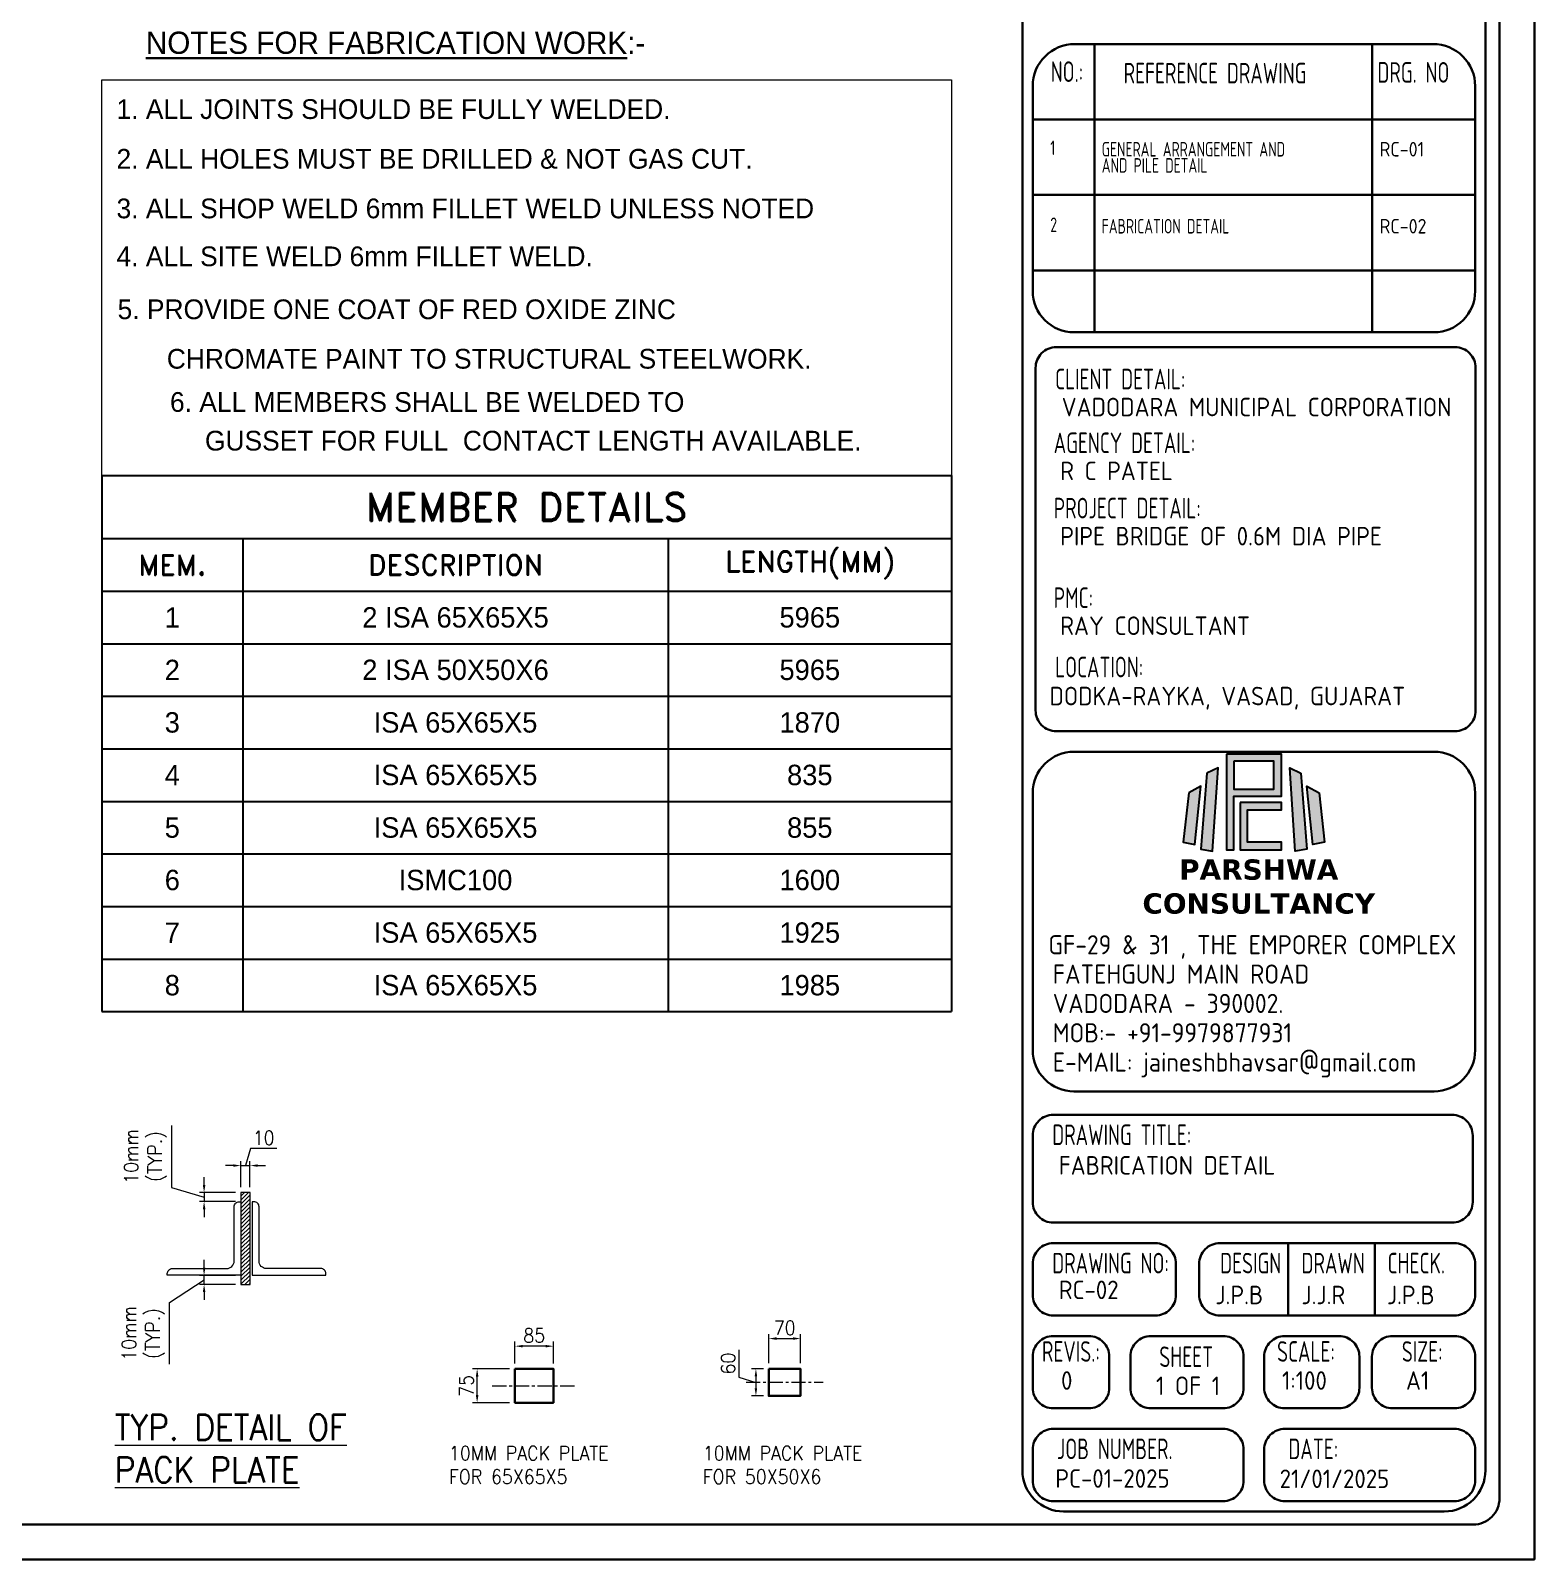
# Model space of a CAD drawing. Header units: millimetres. Extents: x 0 to 1124626, y -157535 to 82123.
# Drawn here: x 495432 to 508706, y 4628 to 18121 of the extents above; entities that cross this region are included whole.
import ezdxf
from ezdxf.enums import TextEntityAlignment as Align

# ---------------------------------------------------------------- set-up
doc = ezdxf.new("R2010")
doc.units = ezdxf.units.MM
doc.header["$MEASUREMENT"] = 0
doc.linetypes.add('CENTER', pattern=[2, 1.25, -0.25, 0.25, -0.25])
for name, color, linetype, lineweight in [('CN', 253, 'Continuous', 15), ('Dim', 6, 'Continuous', 13), ('L4', 4, 'Continuous', 30), ('PLATE', 190, 'Continuous', 20), ('rSHEET', 2, 'Continuous', 30), ('structure', 183, 'Continuous', 15), ('Text', 7, 'Continuous', 15), ('text-2', 73, 'Continuous', 13), ('TEXT-3', 4, 'Continuous', 30), ('TITLE TEXT', 50, 'Continuous', 18)]:
    doc.layers.add(name, color=color, linetype=linetype, lineweight=lineweight)
doc.styles.add('ROMAND', font='romand.shx')
doc.styles.add('SOFT1', font='soft1.shx')
doc.styles.add('style1', font='romans.shx', dxfattribs={"width": 0.9, "height": 300})
doc.styles.add('TEXT3', font='geniso.shx')
doc.styles.add('TEXT3 0.75NA', font='geniso.shx', dxfattribs={"width": 0.75})
doc.dimstyles.new('4.0 DIM-1', dxfattribs={"dimscale": 40, "dimtxt": 125, "dimasz": 3, "dimexe": 1, "dimexo": 1.2, "dimgap": 0.8, "dimtad": 1, "dimdec": 0, "dimlfac": 0.25, "dimzin": 1, "dimdsep": 46, "dimtxsty": 'style1', "dimcen": 2, "dimclrd": 8, "dimclre": 8, "dimclrt": 7, "dimadec": 0, "dimazin": 0, "dimtfac": 1, "dimtdec": 0, "dimtofl": 0, "dimtmove": 1, "dimatfit": 3, "dimfxl": 1, "dimtolj": 1, "dimtzin": 0, "dimlwd": 9, "dimlwe": 9, "dimarcsym": 1})

# ---------------------------------------------------------------- blocks, each defined once
blk = doc.blocks.new('Q')
at = {"linetype": 'Continuous', "ltscale": 0.5, "transparency": 33554687}
h = blk.add_hatch(color=152, dxfattribs=at)
h.dxf.hatch_style = 1
h.paths.add_polyline_path([(9.79, 19.18), (9.79, 9.76), (10.5, 9.76), (10.5, 15.05), (15.19, 15.05), (15.19, 19.18)])
h.paths.add_polyline_path([(10.5, 18.5), (10.5, 15.72), (14.45, 15.72), (14.45, 18.5)], flags=16)
h = blk.add_hatch(color=10, dxfattribs=at)
h.dxf.hatch_style = 1
h.paths.add_polyline_path([(7.87, 17.31), (7.27, 9.83), (8.41, 9.62), (8.96, 17.82)])
h.paths.add_polyline_path([(17.1, 17.31), (17.7, 9.83), (16.56, 9.62), (16.01, 17.82)])
h = blk.add_hatch(color=152, dxfattribs=at)
h.dxf.hatch_style = 1
h.paths.add_polyline_path([(6.07, 15.37), (5.53, 10.52), (6.67, 10.29), (7.27, 16.02)])
h.paths.add_polyline_path([(18.9, 15.37), (19.44, 10.52), (18.3, 10.29), (17.7, 16.02)])
h = blk.add_hatch(color=152, dxfattribs=at)
h.dxf.hatch_style = 1
h.paths.add_polyline_path([(11.15, 14.43), (11.15, 9.76), (15.19, 9.76), (15.19, 10.52), (11.87, 10.52), (11.87, 13.69), (15.19, 13.69), (15.19, 14.43)])
at = {"color": 152, "linetype": 'Continuous'}
for points in [[(9.79, 19.18), (9.79, 9.76), (10.5, 9.76), (10.5, 15.05), (15.19, 15.05), (15.19, 19.18), (9.79, 19.18)], [(10.5, 18.5), (10.5, 15.72), (14.45, 15.72), (14.45, 18.5), (10.5, 18.5)], [(6.07, 15.37), (5.53, 10.52), (6.67, 10.29), (7.27, 16.02), (6.07, 15.37)], [(18.9, 15.37), (19.44, 10.52), (18.3, 10.29), (17.7, 16.02), (18.9, 15.37)], [(11.15, 14.43), (11.15, 9.76), (15.19, 9.76), (15.19, 10.52), (11.87, 10.52), (11.87, 13.69), (15.19, 13.69), (15.19, 14.43), (11.15, 14.43)]]:
    blk.add_lwpolyline(points, dxfattribs=at)
at = {"color": 10, "linetype": 'Continuous'}
for points in [[(7.87, 17.31), (7.27, 9.83), (8.41, 9.62), (8.96, 17.82), (7.87, 17.31)], [(17.1, 17.31), (17.7, 9.83), (16.56, 9.62), (16.01, 17.82), (17.1, 17.31)]]:
    blk.add_lwpolyline(points, dxfattribs=at)
at = {"linetype": 'Continuous', "insert": (1.32, 8.82), "char_height": 2, "attachment_point": 1}
blk.add_mtext_dynamic_manual_height_columns('\\pxqc;{\\fVerdana|b1|i0|c0|p34;\\C152;PARSHWA\\PCONSULTANCY }', width=23.282, gutter_width=1, heights=[6.3], dxfattribs=at)
blk = doc.blocks.new('*T1071')
at = {"layer": 'Dim', "color": 0, "linetype": 'ByBlock', "lineweight": -2, "ltscale": 20, "transparency": 16777216}
for p, q in [((0, 0), (7500, 0)), ((0, 0), (0, -4731)), ((7500, 0), (7500, -4731)), ((0, -557), (7500, -557)), ((1246, -557), (1246, -4731)), ((5000, -557), (5000, -4731)), ((0, -1021), (7500, -1021)), ((0, -1485), (7500, -1485)), ((0, -1948), (7500, -1948)), ((0, -2412), (7500, -2412)), ((0, -2876), (7500, -2876)), ((0, -3340), (7500, -3340)), ((0, -3803), (7500, -3803)), ((0, -4267), (7500, -4267)), ((0, -4731), (7500, -4731))]:
    blk.add_line(p, q, dxfattribs=at)
at = {"layer": 'Dim', "color": 0, "ltscale": 20, "transparency": 16777216, "attachment_point": 5, "style": 'ROMAND'}
for s, insert, char_height, width in [('MEMBER DETAILS', (3750, -279), 250, 7380), ('LENGTH(MM)', (6250, -789), 180, 2380), ('MEM.', (623, -789), 180, 1125.93), ('DESCRIPTION', (3123, -789), 180, 3634.07)]:
    blk.add_mtext(s, dxfattribs=dict(at, insert=insert, char_height=char_height, width=width))
at = {"layer": 'Dim', "color": 0, "ltscale": 20, "transparency": 16777216, "char_height": 180, "attachment_point": 5}
for s, insert, width in [('1', (623, -1253), 1125.93), ('2 ISA 65X65X5', (3123, -1253), 3634.07), ('5965', (6250, -1253), 2380), ('2', (623, -1716), 1125.93), ('2 ISA 50X50X6', (3123, -1716), 3634.07), ('5965', (6250, -1716), 2380), ('3', (623, -2180), 1125.93), ('ISA 65X65X5', (3123, -2180), 3634.07), ('1870', (6250, -2180), 2380), ('4', (623, -2644), 1125.93), ('ISA 65X65X5', (3123, -2644), 3634.07), ('835', (6250, -2644), 2380), ('5', (623, -3108), 1125.93), ('ISA 65X65X5', (3123, -3108), 3634.07), ('855', (6250, -3108), 2380), ('6', (623, -3571), 1125.93), ('ISMC100', (3123, -3571), 3634.07), ('1600', (6250, -3571), 2380), ('7', (623, -4035), 1125.93), ('ISA 65X65X5', (3123, -4035), 3634.07), ('1925', (6250, -4035), 2380), ('8', (623, -4499), 1125.93), ('ISA 65X65X5', (3123, -4499), 3634.07), ('1985', (6250, -4499), 2380)]:
    blk.add_mtext(s, dxfattribs=dict(at, insert=insert, width=width))
blk = doc.blocks.new('*D1072')
at = {"layer": 'DEFPOINTS', "color": 0, "ltscale": 20, "transparency": 16777216}
for p in [(497288, 7866), (496963, 7786), (497288, 7786)]:
    blk.add_point(p, dxfattribs=at)
at = {"layer": 'Dim', "color": 8, "lineweight": 9, "ltscale": 20, "transparency": 16777216}
for p, q in [((496676, 8458), (496676, 7912)), ((496963, 7934), (496963, 8002)), ((496676, 7912), (496963, 7826)), ((497240, 7866), (496923, 7866)), ((496963, 7866), (496963, 7786)), ((497240, 7786), (496923, 7786)), ((496963, 7718), (496963, 7650))]:
    blk.add_line(p, q, dxfattribs=at)
at = {"layer": 'Dim', "color": 8, "ltscale": 20, "transparency": 16777216}
for points in [[(496952, 7934), (496975, 7934), (496963, 7866)], [(496975, 7718), (496952, 7718), (496963, 7786)]]:
    blk.add_solid(points, dxfattribs=at)
at = {"layer": 'Dim', "color": 7, "ltscale": 20, "transparency": 16777216, "insert": (496445, 8185), "char_height": 125, "attachment_point": 5, "rotation": 90, "style": 'style1'}
blk.add_mtext('\\A1;10mm\\P(TYP.)', dxfattribs=at)
blk = doc.blocks.new('*D1073')
at = {"layer": 'DEFPOINTS', "color": 0, "ltscale": 20, "transparency": 16777216}
for p in [(496963, 7135), (497288, 7135), (497288, 7055)]:
    blk.add_point(p, dxfattribs=at)
at = {"layer": 'Dim', "color": 8, "lineweight": 9, "ltscale": 20, "transparency": 16777216}
for p, q in [((496963, 7203), (496963, 7271)), ((496658, 6896), (496963, 7095)), ((497240, 7135), (496923, 7135)), ((497240, 7055), (496923, 7055)), ((496963, 7055), (496963, 7135)), ((496658, 6350), (496658, 6896)), ((496963, 6987), (496963, 6919))]:
    blk.add_line(p, q, dxfattribs=at)
at = {"layer": 'Dim', "color": 8, "ltscale": 20, "transparency": 16777216}
for points in [[(496952, 7203), (496975, 7203), (496963, 7135)], [(496975, 6987), (496952, 6987), (496963, 7055)]]:
    blk.add_solid(points, dxfattribs=at)
at = {"layer": 'Dim', "color": 7, "ltscale": 20, "transparency": 16777216, "insert": (496426, 6623), "char_height": 125, "attachment_point": 5, "rotation": 90, "style": 'style1'}
blk.add_mtext('\\A1;10mm \\P(TYP.)', dxfattribs=at)
blk = doc.blocks.new('*D1074')
at = {"layer": 'DEFPOINTS', "color": 0, "ltscale": 20, "transparency": 16777216}
for p in [(497368, 8104), (497288, 7866), (497368, 7866)]:
    blk.add_point(p, dxfattribs=at)
at = {"layer": 'Dim', "color": 8, "lineweight": 9, "ltscale": 20, "transparency": 16777216}
for p, q in [((497374, 8254), (497328, 8104)), ((497604, 8254), (497374, 8254)), ((497220, 8104), (497152, 8104)), ((497288, 7914), (497288, 8144)), ((497288, 8104), (497368, 8104)), ((497368, 7914), (497368, 8144)), ((497436, 8104), (497504, 8104))]:
    blk.add_line(p, q, dxfattribs=at)
at = {"layer": 'Dim', "color": 8, "ltscale": 20, "transparency": 16777216}
for points in [[(497220, 8093), (497220, 8115), (497288, 8104)], [(497436, 8115), (497436, 8093), (497368, 8104)]]:
    blk.add_solid(points, dxfattribs=at)
at = {"layer": 'Dim', "color": 7, "ltscale": 20, "transparency": 16777216, "insert": (497489, 8349), "char_height": 125, "attachment_point": 5, "style": 'style1'}
blk.add_mtext('\\A1;10', dxfattribs=at)
blk = doc.blocks.new('*D1075')
at = {"layer": 'DEFPOINTS', "color": 0, "ltscale": 20, "transparency": 16777216}
for p in [(499707, 6510), (499707, 6310), (500047, 6310)]:
    blk.add_point(p, dxfattribs=at)
at = {"layer": 'Dim', "color": 8, "lineweight": 9, "ltscale": 20, "transparency": 16777216}
for p, q in [((499707, 6358), (499707, 6550)), ((499979, 6510), (499775, 6510)), ((500047, 6358), (500047, 6550))]:
    blk.add_line(p, q, dxfattribs=at)
at = {"layer": 'Dim', "color": 8, "ltscale": 20, "transparency": 16777216}
for points in [[(499775, 6521), (499775, 6499), (499707, 6510)], [(499979, 6499), (499979, 6521), (500047, 6510)]]:
    blk.add_solid(points, dxfattribs=at)
at = {"layer": 'Dim', "color": 7, "ltscale": 20, "transparency": 16777216, "insert": (499877, 6604), "char_height": 125, "attachment_point": 5, "style": 'style1'}
blk.add_mtext('\\A1;85', dxfattribs=at)
blk = doc.blocks.new('*D1076')
at = {"layer": 'DEFPOINTS', "color": 0, "ltscale": 20, "transparency": 16777216}
for p in [(499373, 6310), (499707, 6310), (499707, 6011)]:
    blk.add_point(p, dxfattribs=at)
at = {"layer": 'Dim', "color": 8, "lineweight": 9, "ltscale": 20, "transparency": 16777216}
for p, q in [((499659, 6310), (499333, 6310)), ((499373, 6079), (499373, 6242)), ((499659, 6011), (499333, 6011))]:
    blk.add_line(p, q, dxfattribs=at)
at = {"layer": 'Dim', "color": 8, "ltscale": 20, "transparency": 16777216}
for points in [[(499385, 6242), (499362, 6242), (499373, 6310)], [(499362, 6079), (499385, 6079), (499373, 6011)]]:
    blk.add_solid(points, dxfattribs=at)
at = {"layer": 'Dim', "color": 7, "ltscale": 20, "transparency": 16777216, "insert": (499279, 6160), "char_height": 125, "attachment_point": 5, "rotation": 90, "style": 'style1'}
blk.add_mtext('\\A1;75', dxfattribs=at)
blk = doc.blocks.new('*D1093')
at = {"layer": 'DEFPOINTS', "color": 0, "ltscale": 20, "transparency": 16777216}
for p in [(502228, 6577), (501948, 6311), (502228, 6311)]:
    blk.add_point(p, dxfattribs=at)
at = {"layer": 'Dim', "color": 8, "lineweight": 9, "ltscale": 20, "transparency": 16777216}
for p, q in [((501948, 6359), (501948, 6617)), ((502228, 6359), (502228, 6617)), ((502016, 6577), (502160, 6577))]:
    blk.add_line(p, q, dxfattribs=at)
at = {"layer": 'Dim', "color": 8, "ltscale": 20, "transparency": 16777216}
for points in [[(502016, 6589), (502016, 6566), (501948, 6577)], [(502160, 6566), (502160, 6589), (502228, 6577)]]:
    blk.add_solid(points, dxfattribs=at)
at = {"layer": 'Dim', "color": 7, "ltscale": 20, "transparency": 16777216, "insert": (502088, 6672), "char_height": 125, "attachment_point": 5, "style": 'style1'}
blk.add_mtext('\\A1;70', dxfattribs=at)
blk = doc.blocks.new('*D1094')
at = {"layer": 'DEFPOINTS', "color": 0, "ltscale": 20, "transparency": 16777216}
for p in [(501948, 6311), (501834, 6071), (501948, 6071)]:
    blk.add_point(p, dxfattribs=at)
at = {"layer": 'Dim', "color": 8, "lineweight": 9, "ltscale": 20, "transparency": 16777216}
for p, q in [((501684, 6477), (501684, 6236)), ((501684, 6236), (501834, 6191)), ((501900, 6311), (501794, 6311)), ((501834, 6243), (501834, 6139)), ((501900, 6071), (501794, 6071))]:
    blk.add_line(p, q, dxfattribs=at)
at = {"layer": 'Dim', "color": 8, "ltscale": 20, "transparency": 16777216}
for points in [[(501845, 6243), (501823, 6243), (501834, 6311)], [(501823, 6139), (501845, 6139), (501834, 6071)]]:
    blk.add_solid(points, dxfattribs=at)
at = {"layer": 'Dim', "color": 7, "ltscale": 20, "transparency": 16777216, "insert": (501589, 6357), "char_height": 125, "attachment_point": 5, "rotation": 90, "style": 'style1'}
blk.add_mtext('\\A1;60', dxfattribs=at)

msp = doc.modelspace()

# ---------------------------------------------------------------- hatches: boundary and pattern name
at = {"layer": 'PLATE', "ltscale": 20}
h = msp.add_hatch(dxfattribs=at)
h.set_pattern_fill('ANSI31', color=256, scale=200, style=0)
h.set_pattern_definition([(45, (-272633.092, -19305.796), (-17.6776695, 17.6776695), [])])
h.paths.add_polyline_path([(497368.4784, 7865.529), (497288.4784, 7865.529), (497288.4784, 7055.3936), (497368.4784, 7055.3936)])

# ---------------------------------------------------------------- linework, layer by layer
at = {"layer": 'CN', "linetype": 'CENTER', "ltscale": 100}
for p, q in [((499506.9742, 6161.0893), (500246.9742, 6161.0893)), ((501747.5683, 6191.0893), (502427.5683, 6191.0893))]:
    msp.add_line(p, q, dxfattribs=at)
at = {"layer": 'Dim', "ltscale": 20}
msp.add_lwpolyline([(496059.6022, 17685.139), (503559.6022, 17685.139), (503559.6022, 14194.2239), (496059.6022, 14194.2239)], close=True, dxfattribs=at)
at = {"layer": 'L4', "ltscale": 20}
for points in [[(499706.9742, 6311.0893), (500046.9742, 6311.0893), (500046.9742, 6011.0893), (499706.9742, 6011.0893)], [(501947.5683, 6311.0893), (502227.5683, 6311.0893), (502227.5683, 6071.0893), (501947.5683, 6071.0893)]]:
    msp.add_lwpolyline(points, close=True, dxfattribs=at)
at = {"layer": 'PLATE', "ltscale": 20}
msp.add_lwpolyline([(497368.4784, 7055.3936), (497368.4784, 7865.529), (497288.4784, 7865.529), (497288.4784, 7055.3936)], close=True, dxfattribs=at)
at = {"layer": 'rSHEET'}
for p, q in [((504822.2115, 18002.1498), (504822.2115, 15459.096)), ((507274.442, 18002.1498), (507274.442, 15459.096)), ((508182.6755, 17336.1119), (504277.2713, 17336.1119)), ((508182.6755, 16670.074), (504277.2713, 16670.074)), ((508182.6755, 16004.0361), (504277.2713, 16004.0361)), ((506531.6664, 7419.1191), (506531.6664, 6781.2324)), ((507295.8305, 7419.1191), (507295.8305, 6781.2324))]:
    msp.add_line(p, q, dxfattribs=at)
msp.add_lwpolyline([(476335.2635, 4628.0791), (508705.803, 4628.0791), (508705.803, 27516.3626), (476335.2635, 27516.3626)], close=True, dxfattribs=at)
for points in [[(476874.7725, 4935.7919), (508166.294, 4935.7919, 0.4142135624), (508397.5121, 5167.01), (508397.5121, 26977.4317, 0.4142135624), (508166.294, 27208.6498), (476874.7725, 27208.6498, 0.4142135624), (476643.5544, 26977.4317), (476643.5544, 5167.01, 0.4142135624)], [(504186.448, 19979.2647), (508273.4988, 19979.2647), (508273.4988, 5414.6358, -0.4142135624), (507910.2054, 5051.3424), (504549.7414, 5051.3424, -0.4142135624), (504186.448, 5414.6358)], [(508182.6755, 17631.5767), (508182.6755, 15822.3894, -0.4142135624), (507819.3821, 15459.096), (504640.5647, 15459.096, -0.4142135624), (504277.2713, 15822.3894), (504277.2713, 17631.5767, -0.4142135624), (504647.8444, 18002.1498), (507812.1024, 18002.1498, -0.4142135624)], [(508005.1846, 11937.8445), (504484.3071, 11937.8445, -0.4142135624), (504302.6604, 12119.4912), (504302.6604, 15145.0754, -0.4142135624), (504484.3071, 15326.7221), (508005.1846, 15326.7221, -0.4142135624), (508186.8313, 15145.0754), (508186.8313, 12119.4912, -0.4142135624)], [(504640.5647, 11756.1978), (507819.3821, 11756.1978, -0.4142135624), (508182.6755, 11392.9043), (508182.6755, 9122.3205, -0.4142135624), (507819.3821, 8759.0271), (504640.5647, 8759.0271, -0.4142135624), (504277.2713, 9122.3205), (504277.2713, 11392.9043, -0.4142135624)], [(507979.0305, 7600.7658), (504458.918, 7600.7658, -0.4142135624), (504277.2713, 7782.4125), (504277.2713, 8370.4364, -0.4142135624), (504458.918, 8552.0831), (507979.0305, 8552.0831, -0.4142135624), (508160.6772, 8370.4364), (508160.6772, 7782.4125, -0.4142135624)], [(505359.9659, 6781.2324), (504458.918, 6781.2324, -0.4142135624), (504277.2713, 6962.8792), (504277.2713, 7237.4724, -0.4142135624), (504458.918, 7419.1191), (505359.9659, 7419.1191, -0.4142135624), (505541.6126, 7237.4724), (505541.6126, 6962.8792, -0.4142135624)], [(508001.0288, 6781.2324), (505928.1622, 6781.2324, -0.4142135624), (505746.5155, 6962.8792), (505746.5155, 7237.4724, -0.4142135624), (505928.1622, 7419.1191), (508001.0288, 7419.1191, -0.4142135624), (508182.6755, 7237.4724), (508182.6755, 6962.8792, -0.4142135624)], [(504458.918, 6599.5857), (504771.4333, 6599.5857, -0.4142135624), (504953.08, 6417.939), (504953.08, 6143.3458, -0.4142135624), (504771.4333, 5961.6991), (504458.918, 5961.6991, -0.4142135624), (504277.2713, 6143.3458), (504277.2713, 6417.939, -0.4142135624)], [(505321.4486, 6599.5857), (505957.5034, 6599.5857, -0.4142135624), (506139.1501, 6417.939), (506139.1501, 6143.3458, -0.4142135624), (505957.5034, 5961.6991), (505321.4486, 5961.6991, -0.4142135624), (505139.8019, 6143.3458), (505139.8019, 6417.939, -0.4142135624)], [(506502.4435, 6599.5857), (506979.2661, 6599.5857, -0.4142135624), (507160.9128, 6417.939), (507160.9128, 6143.3458, -0.4142135624), (506979.2661, 5961.6991), (506502.4435, 5961.6991, -0.4142135624), (506320.7968, 6143.3458), (506320.7968, 6417.939, -0.4142135624)], [(507453.5013, 6599.5857), (508001.0288, 6599.5857, -0.4142135624), (508182.6755, 6417.939), (508182.6755, 6143.3458, -0.4142135624), (508001.0288, 5961.6991), (507453.5013, 5961.6991, -0.4142135624), (507271.8546, 6143.3458), (507271.8546, 6417.939, -0.4142135624)], [(505957.5034, 5142.1658), (504458.918, 5142.1658, -0.4142135624), (504277.2713, 5323.8125), (504277.2713, 5598.4057, -0.4142135624), (504458.918, 5780.0524), (505957.5034, 5780.0524, -0.4142135624), (506139.1501, 5598.4057), (506139.1501, 5323.8125, -0.4142135624)], [(508001.0288, 5142.1658), (506502.4435, 5142.1658, -0.4142135624), (506320.7968, 5323.8125), (506320.7968, 5598.4057, -0.4142135624), (506502.4435, 5780.0524), (508001.0288, 5780.0524, -0.4142135624), (508182.6755, 5598.4057), (508182.6755, 5323.8125, -0.4142135624)]]:
    msp.add_lwpolyline(points, format="xyb", close=True, dxfattribs=at)
at = {"layer": 'structure', "ltscale": 20}
for points in [[(497288.4784, 7135.3936), (496638.4784, 7135.3936), (496638.4784, 7150.3936, -0.4142136016), (496683.4784, 7195.3936), (497163.4784, 7195.3936, 0.4142136016), (497228.4784, 7260.3936), (497228.4784, 7740.3936, -0.4142136016), (497273.4784, 7785.3936), (497288.4784, 7785.3936)], [(497388.4784, 7135.3936), (498038.4784, 7135.3936), (498038.4784, 7150.3936, 0.4142136016), (497993.4784, 7195.3936), (497513.4784, 7195.3936, -0.4142136016), (497448.4784, 7260.3936), (497448.4784, 7740.3936, 0.4142136016), (497403.4784, 7785.3936), (497388.4784, 7785.3936)]]:
    msp.add_lwpolyline(points, format="xyb", close=True, dxfattribs=at)

# ---------------------------------------------------------------- block references
msp.add_blockref('*T1071', (496059.6022, 14194.2239))
at = {"linetype": 'Continuous', "xscale": 89.7223033863634, "yscale": 89.7223033863634, "zscale": 89.7223033863634}
msp.add_blockref('Q', (505109.287, 10014.8201), dxfattribs=at)

# ---------------------------------------------------------------- texts
at = {"layer": 'rSHEET', "style": 'TEXT3 0.75NA', "width": 0.75}
for s, height, p in [('NO.:', 181.6467, (504436.447, 17667.9541)), ('REFERENCE DRAWING', 181.646704, (505079.636, 17654.7203)), ('DRG. NO', 181.6467, (507319.9934, 17661.3825)), ('1', 128.4372, (504432.8576, 17022.5168)), ('GENERAL ARRANGEMENT AND ', 128.437194, (504886.5288, 17009.4919)), ('AND PILE DETAIL', 128.437194, (504886.5288, 16867.0579)), ('2', 128.4372, (504432.8576, 16343.2856)), ('FABRICATION DETAIL', 128.437194, (504886.5288, 16330.2607)), ('CLIENT DETAIL:', 181.646704, (504475.0382, 14955.2059)), ('AGENCY DETAIL:', 181.646704, (504462.5047, 14391.9075)), ('PROJECT DETAIL:', 181.646704, (504462.5047, 13815.8705)), ('PMC: ', 181.6467, (504462.5047, 13025.1273)), ('LOCATION:', 181.6467, (504475.0382, 12413.1891)), ('DRAWING TITLE:', 181.646704, (504449.6491, 8285.0625)), ('DRAWING NO:', 181.646704, (504449.6491, 7152.0984)), ('DESIGN', 181.6467, (505932.1625, 7152.0984)), ('DRAWN', 181.6467, (506650.0136, 7152.0984)), ('CHECK.', 181.6467, (507409.5466, 7152.0984)), ('REVIS.:', 181.6467, (504358.6556, 6372.5274)), ('SHEET', 181.6467, (505394.9368, 6325.9697)), ('SCALE:', 181.6467, (506434.1242, 6372.5274)), ('SIZE:', 181.6467, (507535.2556, 6372.5274)), ('JOB NUMBER.', 181.646704, (504490.7062, 5513.0317)), ('DATE:', 181.6467, (506534.2316, 5513.0317))]:
    msp.add_text(s, height=height, dxfattribs=at).set_placement(p)
at = {"layer": 'rSHEET'}
for s, height, style, p in [('RC-01', 128.43719, 'TEXT3 0.75NA', (507338.7593, 17009.4919)), ('RC-02', 128.43719, 'TEXT3 0.75NA', (507338.7593, 16330.2607)), ('VADODARA MUNICIPAL CORPORATION', 163.482034, 'TEXT3', (504532.9083, 14716.8516)), ('R C PATEL', 163.48203, 'TEXT3', (504520.3747, 14153.5532)), ('PIPE BRIDGE OF 0.6M DIA PIPE', 163.482034, 'TEXT3', (504520.3747, 13577.5161)), ('RAY CONSULTANT', 163.482034, 'TEXT3', (504520.3747, 12786.773)), ('DODKA-RAYKA, VASAD, GUJARAT', 163.482034, 'TEXT3', (504425.8447, 12166.1721)), ('FABRICATION DETAIL', 163.482034, 'TEXT3', (504507.5192, 8024.2977)), ('RC-02', 163.48203, 'TEXT3', (504507.5192, 6925.3236)), ('J.P.B', 163.48203, 'TEXT3', (505890.1013, 6880.3438)), ('J.J.R', 163.48203, 'TEXT3', (506649.8763, 6880.3438)), ('J.P.B', 163.48203, 'TEXT3', (507403.8288, 6880.3438)), ('0', 163.482, 'TEXT3', (504527.2952, 6125.3711)), ('1 OF 1', 163.48203, 'TEXT3', (505365.4526, 6078.8135)), ('1:100', 163.48203, 'TEXT3', (506477.5649, 6125.3711)), ('A1', 163.48203, 'TEXT3', (507571.9258, 6125.3711)), ('PC-01-2025', 163.48203, 'TEXT3', (504476.8648, 5260.2859)), ('21/01/2025', 163.48203, 'TEXT3', (506456.9971, 5258.0591))]:
    msp.add_text(s, height=height, dxfattribs=dict(at, style=style)).set_placement(p)
at = {"layer": 'rSHEET', "lineweight": 13, "style": 'TEXT3'}
for s, p in [('GF-29 & 31 , THE EMPORER COMPLEX', (504415.6167, 9968.7855)), ('FATEHGUNJ MAIN ROAD', (504454.4552, 9709.8339)), ('VADODARA - 390002.', (504454.4552, 9450.8823)), ('MOB:- +91-9979877931', (504454.4552, 9191.9307)), ('E-MAIL: jaineshbhavsar@gmail.com', (504454.4552, 8932.9791))]:
    msp.add_text(s, height=168.70365, dxfattribs=at).set_placement(p)
at = {"layer": 'Text', "ltscale": 20, "char_height": 125, "width": 2126.61603, "attachment_point": 7, "style": 'style1'}
for s, insert in [('10MM PACK PLATE\\PFOR 65X65X5', (499124.5016, 5295.488)), ('10MM PACK PLATE\\PFOR 50X50X6', (501365.0956, 5295.488))]:
    msp.add_mtext(s, dxfattribs=dict(at, insert=insert))
at = {"layer": 'text-2', "color": 7, "style": 'SOFT1'}
for s, p in [('1. ALL JOINTS SHOULD BE FULLY WELDED.', (496190.2572, 17341.1537)), ('2. ALL HOLES MUST BE DRILLED & NOT GAS CUT.', (496190.2572, 16902.5195)), ('3. ALL SHOP WELD 6mm FILLET WELD UNLESS NOTED', (496190.2572, 16464.5449)), ('4. ALL SITE WELD 6mm FILLET WELD.', (496190.2572, 16041.9386)), ('5. PROVIDE ONE COAT OF RED OXIDE ZINC ', (496199.7361, 15574.2036)), ('CHROMATE PAINT TO STRUCTURAL STEELWORK.', (496634.059, 15137.5327))]:
    msp.add_text(s, height=174.08567, dxfattribs=at).set_placement(p)
for s, p in [('6. ALL MEMBERS SHALL BE WELDED TO ', (498964.9844, 14843.3225)), ('GUSSET FOR FULL  CONTACT LENGTH AVAILABLE.', (499868.4581, 14501.8483))]:
    msp.add_text(s, height=174.08567, dxfattribs=at).set_placement(p, align=Align.MIDDLE_CENTER)
at = {"layer": 'TEXT-3', "color": 6, "style": 'SOFT1'}
msp.add_text('%%UNOTES FOR FABRICATION WORK%%U:-', height=195.846379, dxfattribs=at).set_placement((496449.0236, 17915.8075))
at = {"layer": 'TITLE TEXT', "ltscale": 20, "insert": (496174.381, 5906.6589), "char_height": 225, "width": 8570.669872, "attachment_point": 1, "style": 'style1'}
msp.add_mtext('{\\LTYP. DETAIL OF \\PPACK PLATE}', dxfattribs=at)

# ---------------------------------------------------------------- dimensions: what is measured, and where the dimension line sits
at = {"layer": 'Dim', "ltscale": 20}
dim = msp.add_linear_dim(base=(496963.3916, 7785.529), p1=(497288.4784, 7865.529), p2=(497288.4784, 7785.529), angle=90, text='10mm\\P(TYP.)', dimstyle='4.0 DIM-1', override={"dimtxt": 110, "dimasz": 1.7}, dxfattribs=at)
dim.commit()
dim.dimension.update_dxf_attribs({"geometry": '*D1072', "text_midpoint": (496444.5821, 7943.7505)})
dim = msp.add_linear_dim(base=(497368.4784, 8103.8644), p1=(497288.4784, 7865.529), p2=(497368.4784, 7865.529), text='10', dimstyle='4.0 DIM-1', override={"dimtxt": 110, "dimasz": 1.7}, dxfattribs=at)
dim.commit()
dim.dimension.update_dxf_attribs({"geometry": '*D1074', "text_midpoint": (497405.6285, 8348.8644)})
dim = msp.add_linear_dim(base=(496963.3916, 7135.3936), p1=(497288.4784, 7055.3936), p2=(497288.4784, 7135.3936), angle=270, text='10mm \\P(TYP.)', dimstyle='4.0 DIM-1', override={"dimtxt": 110, "dimasz": 1.7}, dxfattribs=at)
dim.commit()
dim.dimension.update_dxf_attribs({"geometry": '*D1073', "text_midpoint": (496657.733, 6864.2548), "dimtype": 160})
for p2, distance, picture, middle in [((502227.5683, 6311.0893), 266.283, '*D1093', (502087.5683, 6671.8723)), ((501947.5683, 6071.0893), -113.5561, '*D1094', (501589.0121, 6268.2393))]:
    dim = msp.add_aligned_dim(p1=(501947.5683, 6311.0893), p2=p2, distance=distance, dimstyle='4.0 DIM-1', override={"dimtxt": 110, "dimasz": 1.7}, dxfattribs=at)
    dim.commit()
    dim.dimension.update_dxf_attribs({"geometry": picture, "text_midpoint": middle})
dim = msp.add_linear_dim(base=(499706.9742, 6509.9987), p1=(500046.9742, 6309.6342), p2=(499706.9742, 6309.6342), dimstyle='4.0 DIM-1', override={"dimtxt": 110, "dimasz": 1.7}, dxfattribs=at)
dim.commit()
dim.dimension.update_dxf_attribs({"geometry": '*D1075', "text_midpoint": (499876.9742, 6604.4987)})
dim = msp.add_linear_dim(base=(499373.2336, 6309.6342), p1=(499706.9742, 6011.0893), p2=(499706.9742, 6309.6342), angle=90, dimstyle='4.0 DIM-1', override={"dimtxt": 110, "dimasz": 1.7}, dxfattribs=at)
dim.commit()
dim.dimension.update_dxf_attribs({"geometry": '*D1076', "text_midpoint": (499278.7336, 6160.3617)})

doc.saveas('drawing.dxf')
